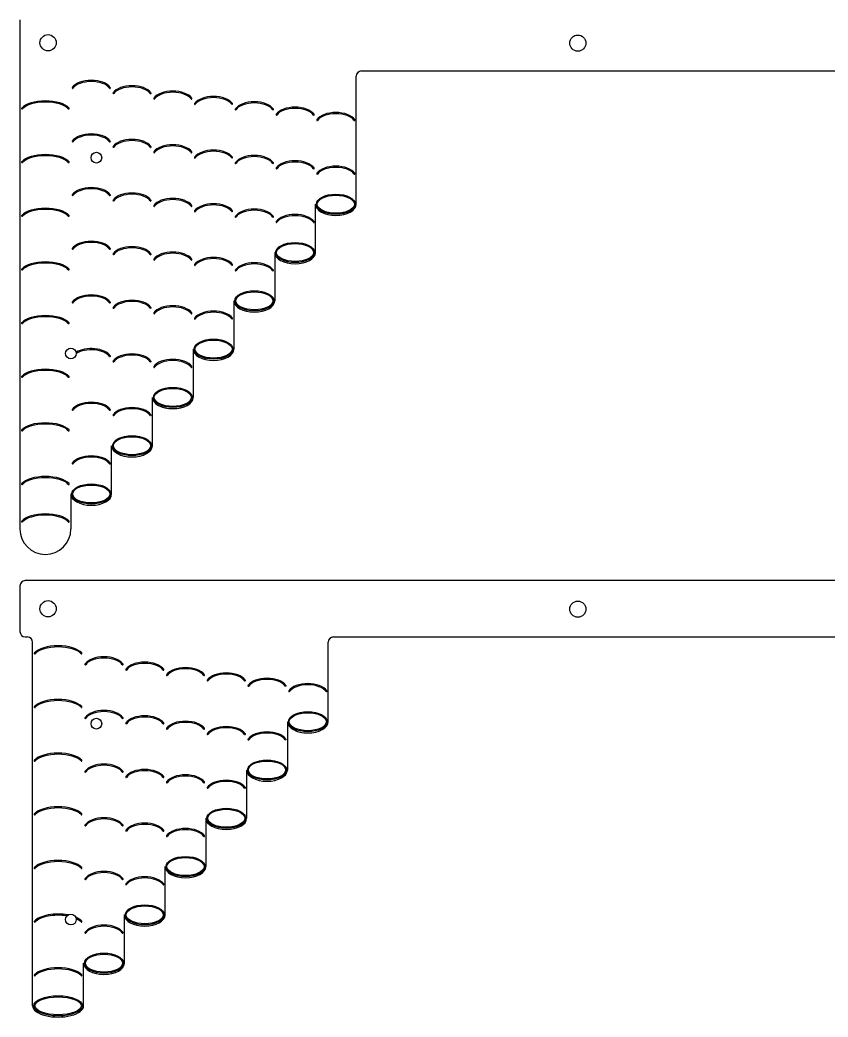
# Model space of a CAD drawing. Header units: millimetres. Extents: x -554 to 554, y -632 to 632.
# Drawn here: x -505.7 to -355.1, y -308.7 to -122.8 of the extents above; entities that cross this region are included whole.
import ezdxf

# ---------------------------------------------------------------- set-up
doc = ezdxf.new("R2010")
doc.units = ezdxf.units.MM
doc.layers.get('0').update_dxf_attribs({"lineweight": 25, "true_color": 0xffffff})
for name, color, linetype, lineweight, true_color in [('brass', 7, 'Continuous', 25, 0x000000), ('f1', 7, 'Continuous', 25, 0x000000), ('f2', 7, 'Continuous', 25, 0x000000)]:
    doc.layers.add(name, color=color, linetype=linetype, lineweight=lineweight, true_color=true_color)

msp = doc.modelspace()

# ---------------------------------------------------------------- linework, layer by layer
msp.add_line((-504.73, -237.83), (-504.36, -237.83))
for centre, radius in [((-500.48, -127.09), 1.51), ((-401.71, -127.16), 1.51), ((-491.48, -148.51), 1), ((-496.23, -185.01), 1), ((-500.48, -232.58), 1.51), ((-401.71, -232.65), 1.51), ((-491.48, -254), 1), ((-496.23, -290.5), 1)]:
    msp.add_circle(centre, radius)
for centre, start, end in [((-442.03, -133.34), 90, 180), ((-504.36, -238.83), 0, 90), ((-447.26, -238.83), 90, 180)]:
    msp.add_arc(centre, 1, start, end)
at = {"layer": 'brass'}
for p, q in [((-442.03, -132.34), (-263.62, -132.34)), ((-505.73, -228.33), (-505.73, -236.83)), ((-200.92, -227.33), (-504.73, -227.33)), ((-447.26, -237.83), (-258.4, -237.83))]:
    msp.add_line(p, q, dxfattribs=at)
for centre, start, end in [((-504.73, -228.33), 90, 180), ((-504.73, -236.83), 180, 270)]:
    msp.add_arc(centre, 1, start, end, dxfattribs=at)
at = {"layer": 'f1'}
for p, q in [((-505.73, -122.84), (-505.73, -217.69)), ((-443.03, -157.19), (-443.03, -133.34)), ((-450.63, -166.19), (-450.63, -157.19)), ((-458.23, -166.19), (-458.23, -175.19)), ((-465.83, -175.19), (-465.83, -184.19)), ((-473.43, -184.19), (-473.43, -193.19)), ((-481.03, -202.19), (-481.03, -193.19)), ((-488.63, -211.19), (-488.63, -202.19)), ((-496.23, -211.19), (-496.23, -217.69))]:
    msp.add_line(p, q, dxfattribs=at)
at = {"layer": 'f1', "color": 5, "true_color": 0x0000ff}
for centre, start, end in [((-505.32, -139.33), 135.4006, 321.3987), ((-496.63, -139.33), 218.6013, 44.5994), ((-505.32, -149.33), 135.4006, 321.3987), ((-496.63, -149.33), 218.6013, 44.5994), ((-505.32, -159.33), 135.4006, 321.3987), ((-496.63, -159.33), 218.6013, 44.5994), ((-505.32, -169.33), 135.4006, 321.3987), ((-496.63, -169.33), 218.6013, 44.5994), ((-505.32, -179.33), 135.4006, 321.3987), ((-496.63, -179.33), 218.6013, 44.5994), ((-505.32, -189.33), 135.4006, 321.3987), ((-496.63, -189.33), 218.6013, 44.5994), ((-505.32, -199.33), 135.4006, 321.3987), ((-496.63, -199.33), 218.6013, 44.5994), ((-505.32, -209.33), 135.4006, 321.3987), ((-496.63, -209.33), 218.6013, 44.5994), ((-505.32, -216.32), 135.4006, 321.3987), ((-496.63, -216.32), 218.6013, 44.5994)]:
    msp.add_arc(centre, 0.103, start, end, dxfattribs=at)
at = {"layer": 'f1'}
msp.add_arc((-500.98, -217.69), 4.75, 180, 360, dxfattribs=at)
at = {"layer": 'f1', "color": 5, "true_color": 0x0000ff}
for centre, major_axis, ratio, start_param, end_param in [((-495.9, -135.49), (0, 0.103), 0.8, 0.79239, 4.038669), ((-492.43, -136.19), (3.8, 0), 0.55122, 0.375247, 2.766345), ((-492.43, -136.19), (3.62, 0), 0.517205, 0.343264, 2.798328), ((-488.95, -135.49), (0, 0.103), 0.8, 2.244517, 5.490795), ((-484.83, -137.19), (3.8, 0), 0.55122, 0.375247, 2.766345), ((-484.83, -137.19), (3.62, 0), 0.517205, 0.343264, 2.798328), ((-488.3, -136.49), (0, 0.103), 0.8, 0.79239, 4.038669), ((-481.35, -136.49), (0, 0.103), 0.8, 2.244517, 5.490795), ((-480.7, -137.49), (0, 0.103), 0.8, 0.79239, 4.038669), ((-477.23, -138.19), (-3.8, 0), 0.55122, 3.51684, 5.907938), ((-477.23, -138.19), (-3.62, 0), 0.517205, 3.484857, 5.939921), ((-473.75, -137.49), (0, 0.103), 0.8, 2.244517, 5.490795), ((-469.63, -139.19), (3.8, 0), 0.55122, 0.375247, 2.766345), ((-469.63, -139.19), (3.62, 0), 0.517205, 0.343264, 2.798328), ((-500.98, -140.03), (4.75, 0), 0.440976, 0.375247, 2.766345), ((-500.98, -140.03), (4.53, 0), 0.413764, 0.343264, 2.798328), ((-473.1, -138.49), (0, 0.103), 0.8, 0.79239, 4.038669), ((-466.15, -138.49), (0, 0.103), 0.8, 2.244517, 5.490795), ((-462.03, -140.19), (3.8, 0), 0.55122, 0.375247, 2.766345), ((-462.03, -140.19), (3.62, 0), 0.517205, 0.343264, 2.798328), ((-454.43, -141.19), (3.8, 0), 0.55122, 0.375247, 2.766345), ((-454.43, -141.19), (3.62, 0), 0.517205, 0.343264, 2.798328), ((-465.5, -139.49), (0, 0.103), 0.8, 0.79239, 4.038669), ((-458.55, -139.49), (0, 0.103), 0.8, 2.244517, 5.490795), ((-457.9, -140.49), (0, 0.103), 0.8, 0.79239, 4.038669), ((-450.95, -140.49), (0, 0.103), 0.8, 2.244517, 5.490795), ((-446.83, -142.19), (3.8, 0), 0.55122, 0.375247, 2.766345), ((-446.83, -142.19), (3.62, 0), 0.517205, 0.343264, 2.798328), ((-450.3, -141.49), (0, 0.103), 0.8, 0.79239, 4.038669), ((-443.35, -141.49), (0, 0.103), 0.8, 2.244517, 5.490795), ((-492.43, -146.19), (3.8, 0), 0.55122, 0.375247, 2.766345), ((-492.43, -146.19), (3.62, 0), 0.517205, 0.343264, 2.798328), ((-495.9, -145.49), (0, 0.103), 0.8, 0.79239, 4.038669), ((-488.95, -145.49), (0, 0.103), 0.8, 2.244517, 5.490795), ((-488.3, -146.49), (0, 0.103), 0.8, 0.79239, 4.038669), ((-484.83, -147.19), (-3.8, 0), 0.55122, 3.51684, 5.907938), ((-484.83, -147.19), (-3.62, 0), 0.517205, 3.484857, 5.939921), ((-481.35, -146.49), (0, 0.103), 0.8, 2.244517, 5.490795), ((-477.23, -148.19), (3.8, 0), 0.55122, 0.375247, 2.766345), ((-477.23, -148.19), (3.62, 0), 0.517205, 0.343264, 2.798328), ((-500.98, -150.03), (4.75, 0), 0.440976, 0.375247, 2.766345), ((-500.98, -150.03), (4.53, 0), 0.413764, 0.343264, 2.798328), ((-480.7, -147.49), (0, 0.103), 0.8, 0.79239, 4.038669), ((-473.75, -147.49), (0, 0.103), 0.8, 2.244517, 5.490795), ((-473.1, -148.49), (0, 0.103), 0.8, 0.79239, 4.038669), ((-469.63, -149.19), (3.8, 0), 0.55122, 0.375247, 2.766345), ((-469.63, -149.19), (3.62, 0), 0.517205, 0.343264, 2.798328), ((-466.15, -148.49), (0, 0.103), 0.8, 2.244517, 5.490795), ((-462.03, -150.19), (3.8, 0), 0.55122, 0.375247, 2.766345), ((-462.03, -150.19), (3.62, 0), 0.517205, 0.343264, 2.798328), ((-465.5, -149.49), (0, 0.103), 0.8, 0.79239, 4.038669), ((-458.55, -149.49), (0, 0.103), 0.8, 2.244517, 5.490795), ((-457.9, -150.49), (0, 0.103), 0.8, 0.79239, 4.038669), ((-454.43, -151.19), (3.8, 0), 0.55122, 0.375247, 2.766345), ((-454.43, -151.19), (3.62, 0), 0.517205, 0.343264, 2.798328), ((-450.95, -150.49), (0, 0.103), 0.8, 2.244517, 5.490795), ((-446.83, -152.19), (3.8, 0), 0.55122, 0.375247, 2.766345), ((-446.83, -152.19), (3.62, 0), 0.517205, 0.343264, 2.798328), ((-450.3, -151.49), (0, 0.103), 0.8, 0.79239, 4.038669), ((-443.35, -151.49), (0, 0.103), 0.8, 2.244517, 5.490795), ((-492.43, -156.19), (-3.8, 0), 0.55122, 3.51684, 5.907938), ((-495.9, -155.49), (0, 0.103), 0.8, 0.79239, 4.038669), ((-492.43, -156.19), (-3.62, 0), 0.517205, 3.484857, 5.939921), ((-488.95, -155.49), (0, 0.103), 0.8, 2.244517, 5.490795), ((-484.83, -157.19), (3.8, 0), 0.55122, 0.375247, 2.766345), ((-484.83, -157.19), (3.62, 0), 0.517205, 0.343264, 2.798328), ((-477.23, -158.19), (3.8, 0), 0.55122, 0.375247, 2.766345), ((-500.98, -160.03), (4.75, 0), 0.440976, 0.375247, 2.766345), ((-488.3, -156.49), (0, 0.103), 0.8, 0.79239, 4.038669), ((-481.35, -156.49), (0, 0.103), 0.8, 2.244517, 5.490795), ((-480.7, -157.49), (0, 0.103), 0.8, 0.79239, 4.038669), ((-477.23, -158.19), (3.62, 0), 0.517205, 0.343264, 2.798328), ((-473.75, -157.49), (0, 0.103), 0.8, 2.244517, 5.490795), ((-469.63, -159.19), (3.8, 0), 0.55122, 0.375247, 2.766345), ((-469.63, -159.19), (3.62, 0), 0.517205, 0.343264, 2.798328), ((-500.98, -160.03), (4.53, 0), 0.413764, 0.343264, 2.798328), ((-473.1, -158.49), (0, 0.103), 0.8, 0.79239, 4.038669), ((-466.15, -158.49), (0, 0.103), 0.8, 2.244517, 5.490795), ((-465.5, -159.49), (0, 0.103), 0.8, 0.79239, 4.038669), ((-462.03, -160.19), (3.8, 0), 0.55122, 0.375247, 2.766345), ((-462.03, -160.19), (3.62, 0), 0.517205, 0.343264, 2.798328), ((-458.55, -159.49), (0, 0.103), 0.8, 2.244517, 5.490795), ((-454.43, -161.19), (3.8, 0), 0.55122, 0.375247, 2.766345), ((-454.43, -161.19), (3.62, 0), 0.517205, 0.343264, 2.798328), ((-457.9, -160.49), (0, 0.103), 0.8, 0.79239, 4.038669), ((-450.95, -160.49), (0, 0.103), 0.8, 2.244517, 5.490795), ((-492.43, -166.19), (3.8, 0), 0.55122, 0.375247, 2.766345), ((-492.43, -166.19), (3.62, 0), 0.517205, 0.343264, 2.798328), ((-484.83, -167.19), (3.8, 0), 0.55122, 0.375247, 2.766345), ((-484.83, -167.19), (3.62, 0), 0.517205, 0.343264, 2.798328), ((-495.9, -165.49), (0, 0.103), 0.8, 0.79239, 4.038669), ((-488.95, -165.49), (0, 0.103), 0.8, 2.244517, 5.490795), ((-488.3, -166.49), (0, 0.103), 0.8, 0.79239, 4.038669), ((-481.35, -166.49), (0, 0.103), 0.8, 2.244517, 5.490795), ((-477.23, -168.19), (3.8, 0), 0.55122, 0.375247, 2.766345), ((-477.23, -168.19), (3.62, 0), 0.517205, 0.343264, 2.798328), ((-469.63, -169.19), (3.8, 0), 0.55122, 0.375247, 2.766345), ((-500.98, -170.03), (4.75, 0), 0.440976, 0.375247, 2.766345), ((-500.98, -170.03), (4.53, 0), 0.413764, 0.343264, 2.798328), ((-480.7, -167.49), (0, 0.103), 0.8, 0.79239, 4.038669), ((-473.75, -167.49), (0, 0.103), 0.8, 2.244517, 5.490795), ((-473.1, -168.49), (0, 0.103), 0.8, 0.79239, 4.038669), ((-469.63, -169.19), (3.62, 0), 0.517205, 0.343264, 2.798328), ((-466.15, -168.49), (0, 0.103), 0.8, 2.244517, 5.490795), ((-462.03, -170.19), (3.8, 0), 0.55122, 0.375247, 2.766345), ((-462.03, -170.19), (3.62, 0), 0.517205, 0.343264, 2.798328), ((-465.5, -169.49), (0, 0.103), 0.8, 0.79239, 4.038669), ((-458.55, -169.49), (0, 0.103), 0.8, 2.244517, 5.490795), ((-492.43, -176.19), (3.8, 0), 0.55122, 0.375247, 2.766345), ((-492.43, -176.19), (3.62, 0), 0.517205, 0.343264, 2.798328), ((-495.9, -175.49), (0, 0.103), 0.8, 0.79239, 4.038669), ((-488.95, -175.49), (0, 0.103), 0.8, 2.244517, 5.490795), ((-488.3, -176.49), (0, 0.103), 0.8, 0.79239, 4.038669), ((-484.83, -177.19), (3.8, 0), 0.55122, 0.375247, 2.766345), ((-484.83, -177.19), (3.62, 0), 0.517205, 0.343264, 2.798328), ((-481.35, -176.49), (0, 0.103), 0.8, 2.244517, 5.490795), ((-477.23, -178.19), (3.8, 0), 0.55122, 0.375247, 2.766345), ((-477.23, -178.19), (3.62, 0), 0.517205, 0.343264, 2.798328), ((-500.98, -180.03), (4.75, 0), 0.440976, 0.375247, 2.766345), ((-500.98, -180.03), (4.53, 0), 0.413764, 0.343264, 2.798328), ((-480.7, -177.49), (0, 0.103), 0.8, 0.79239, 4.038669), ((-473.75, -177.49), (0, 0.103), 0.8, 2.244517, 5.490795), ((-469.63, -179.19), (3.8, 0), 0.55122, 0.375247, 2.766345), ((-469.63, -179.19), (3.62, 0), 0.517205, 0.343264, 2.798328), ((-473.1, -178.49), (0, 0.103), 0.8, 0.79239, 4.038669), ((-466.15, -178.49), (0, 0.103), 0.8, 2.244517, 5.490795), ((-492.43, -186.19), (3.8, 0), 0.55122, 0.375247, 2.409598), ((-492.43, -186.19), (3.62, 0), 0.517205, 0.343264, 2.454091), ((-488.95, -185.49), (0, 0.103), 0.8, 2.244517, 5.490795), ((-484.83, -187.19), (3.8, 0), 0.55122, 0.375247, 2.766345), ((-484.83, -187.19), (3.62, 0), 0.517205, 0.343264, 2.798328), ((-488.3, -186.49), (0, 0.103), 0.8, 0.79239, 4.038669), ((-481.35, -186.49), (0, 0.103), 0.8, 2.244517, 5.490795), ((-480.7, -187.49), (0, 0.103), 0.8, 0.79239, 4.038669), ((-477.23, -188.19), (3.8, 0), 0.55122, 0.375247, 2.766345), ((-477.23, -188.19), (3.62, 0), 0.517205, 0.343264, 2.798328), ((-473.75, -187.49), (0, 0.103), 0.8, 2.244517, 5.490795), ((-500.98, -190.03), (4.75, 0), 0.440976, 0.375247, 2.766345), ((-500.98, -190.03), (4.53, 0), 0.413764, 0.343264, 2.798328), ((-492.43, -196.19), (3.8, 0), 0.55122, 0.375247, 2.766345), ((-492.43, -196.19), (3.62, 0), 0.517205, 0.343264, 2.798328), ((-484.83, -197.19), (3.8, 0), 0.55122, 0.375247, 2.766345), ((-495.9, -195.49), (0, 0.103), 0.8, 0.79239, 4.038669), ((-488.95, -195.49), (0, 0.103), 0.8, 2.244517, 5.490795), ((-488.3, -196.49), (0, 0.103), 0.8, 0.79239, 4.038669), ((-484.83, -197.19), (3.62, 0), 0.517205, 0.343264, 2.798328), ((-481.35, -196.49), (0, 0.103), 0.8, 2.244517, 5.490795), ((-500.98, -200.03), (4.75, 0), 0.440976, 0.375247, 2.766345), ((-500.98, -200.03), (4.53, 0), 0.413764, 0.343264, 2.798328), ((-492.43, -206.19), (3.8, 0), 0.55122, 0.375247, 2.766345), ((-492.43, -206.19), (3.62, 0), 0.517205, 0.343264, 2.798328), ((-495.9, -205.49), (0, 0.103), 0.8, 0.79239, 4.038669), ((-488.95, -205.49), (0, 0.103), 0.8, 2.244517, 5.490795), ((-500.98, -210.03), (4.75, 0), 0.440976, 0.375247, 2.766345), ((-500.98, -210.03), (4.53, 0), 0.413764, 0.343264, 2.798328), ((-500.98, -217.01), (4.75, 0), 0.440976, 0.375247, 2.766345), ((-500.98, -217.01), (4.53, 0), 0.413764, 0.343264, 2.798328)]:
    msp.add_ellipse(centre, major_axis=major_axis, ratio=ratio, start_param=start_param, end_param=end_param, dxfattribs=at)
for centre, major_axis, ratio in [((-446.83, -157.19), (3.62, 0), 0.517205), ((-446.83, -157.19), (-3.46, 0), 0.483354), ((-454.43, -166.19), (3.62, 0), 0.517205), ((-454.43, -166.19), (-3.46, 0), 0.483354), ((-462.03, -175.19), (3.62, 0), 0.517205), ((-462.03, -175.19), (-3.46, 0), 0.483354), ((-469.63, -184.19), (3.62, 0), 0.517205), ((-469.63, -184.19), (-3.46, 0), 0.483354), ((-477.23, -193.19), (3.62, 0), 0.517205), ((-477.23, -193.19), (-3.46, 0), 0.483354), ((-484.83, -202.19), (3.62, 0), 0.517205), ((-484.83, -202.19), (-3.46, 0), 0.483354), ((-492.43, -211.19), (3.62, 0), 0.517205), ((-492.43, -211.19), (-3.46, 0), 0.483354)]:
    msp.add_ellipse(centre, major_axis=major_axis, ratio=ratio, dxfattribs=at)
at = {"layer": 'f1'}
for centre in [(-446.83, -157.19), (-454.43, -166.19), (-462.03, -175.19), (-469.63, -184.19), (-477.23, -193.19), (-484.83, -202.19), (-492.43, -211.19)]:
    msp.add_ellipse(centre, major_axis=(3.8, 0), ratio=0.55122, start_param=3.141593, end_param=0, dxfattribs=at)
at = {"layer": 'f2'}
for p, q in [((-503.36, -306.58), (-503.36, -238.83)), ((-448.26, -253.63), (-448.26, -238.83)), ((-455.86, -253.63), (-455.86, -262.63)), ((-463.46, -262.63), (-463.46, -271.63)), ((-471.06, -271.63), (-471.06, -280.63)), ((-478.66, -289.63), (-478.66, -280.63)), ((-486.26, -298.63), (-486.26, -289.63)), ((-493.86, -306.58), (-493.86, -298.63))]:
    msp.add_line(p, q, dxfattribs=at)
at = {"layer": 'f2', "color": 5, "true_color": 0x0000ff}
for centre, start, end in [((-502.95, -240.88), 135.4006, 321.3987), ((-494.26, -240.88), 218.6013, 44.5994), ((-502.95, -250.88), 135.4006, 321.3987), ((-494.26, -250.88), 218.6013, 44.5994), ((-502.95, -260.88), 135.4006, 321.3987), ((-494.26, -260.88), 218.6013, 44.5994), ((-502.95, -270.88), 135.4006, 321.3987), ((-494.26, -270.88), 218.6013, 44.5994), ((-502.95, -280.88), 135.4006, 321.3987), ((-494.26, -280.88), 218.6013, 44.5994), ((-502.95, -290.88), 135.4006, 321.3987), ((-494.26, -290.88), 218.6013, 44.5994), ((-502.95, -300.88), 135.4006, 321.3987), ((-494.26, -300.88), 218.6013, 44.5994)]:
    msp.add_arc(centre, 0.103, start, end, dxfattribs=at)
for centre, major_axis, ratio, start_param, end_param in [((-498.61, -241.58), (-4.75, 0), 0.440976, 3.51684, 5.907938), ((-498.61, -241.58), (-4.53, 0), 0.413764, 3.484857, 5.939921), ((-490.06, -243.63), (-3.8, 0), 0.55122, 3.51684, 5.907938), ((-493.53, -242.93), (0, 0.103), 0.8, 0.79239, 4.038669), ((-490.06, -243.63), (-3.62, 0), 0.517205, 3.484857, 5.939921), ((-486.58, -242.93), (0, 0.103), 0.8, 2.244517, 5.490795), ((-482.46, -244.63), (3.8, 0), 0.55122, 0.375247, 2.766345), ((-482.46, -244.63), (3.62, 0), 0.517205, 0.343264, 2.798328), ((-485.93, -243.93), (0, 0.103), 0.8, 0.79239, 4.038669), ((-478.98, -243.93), (0, 0.103), 0.8, 2.244517, 5.490795), ((-478.33, -244.93), (0, 0.103), 0.8, 0.79239, 4.038669), ((-474.86, -245.63), (3.8, 0), 0.55122, 0.375247, 2.766345), ((-474.86, -245.63), (3.62, 0), 0.517205, 0.343264, 2.798328), ((-471.38, -244.93), (0, 0.103), 0.8, 2.244517, 5.490795), ((-467.26, -246.63), (3.8, 0), 0.55122, 0.375247, 2.766345), ((-467.26, -246.63), (3.62, 0), 0.517205, 0.343264, 2.798328), ((-470.73, -245.93), (0, 0.103), 0.8, 0.79239, 4.038669), ((-463.78, -245.93), (0, 0.103), 0.8, 2.244517, 5.490795), ((-463.13, -246.93), (0, 0.103), 0.8, 0.79239, 4.038669), ((-459.66, -247.63), (3.8, 0), 0.55122, 0.375247, 2.766345), ((-459.66, -247.63), (3.62, 0), 0.517205, 0.343264, 2.798328), ((-456.18, -246.93), (0, 0.103), 0.8, 2.244517, 5.490795), ((-452.06, -248.63), (3.8, 0), 0.55122, 0.375247, 2.766345), ((-452.06, -248.63), (3.62, 0), 0.517205, 0.343264, 2.798328), ((-455.53, -247.93), (0, 0.103), 0.8, 0.79239, 4.038669), ((-448.58, -247.93), (0, 0.103), 0.8, 2.244517, 5.490795), ((-498.61, -251.58), (-4.75, 0), 0.440976, 3.51684, 5.907938), ((-498.61, -251.58), (-4.53, 0), 0.413764, 3.484857, 5.939921), ((-490.06, -253.63), (3.8, 0), 0.55122, 0.375247, 2.766345), ((-490.06, -253.63), (3.62, 0), 0.517205, 0.343264, 2.798328), ((-482.46, -254.63), (3.8, 0), 0.55122, 0.375247, 2.766345), ((-493.53, -252.93), (0, 0.103), 0.8, 0.79239, 4.038669), ((-486.58, -252.93), (0, 0.103), 0.8, 2.244517, 5.490795), ((-485.93, -253.93), (0, 0.103), 0.8, 0.79239, 4.038669), ((-482.46, -254.63), (3.62, 0), 0.517205, 0.343264, 2.798328), ((-478.98, -253.93), (0, 0.103), 0.8, 2.244517, 5.490795), ((-474.86, -255.63), (3.8, 0), 0.55122, 0.375247, 2.766345), ((-474.86, -255.63), (3.62, 0), 0.517205, 0.343264, 2.798328), ((-467.26, -256.63), (3.8, 0), 0.55122, 0.375247, 2.766345), ((-478.33, -254.93), (0, 0.103), 0.8, 0.79239, 4.038669), ((-471.38, -254.93), (0, 0.103), 0.8, 2.244517, 5.490795), ((-470.73, -255.93), (0, 0.103), 0.8, 0.79239, 4.038669), ((-467.26, -256.63), (3.62, 0), 0.517205, 0.343264, 2.798328), ((-463.78, -255.93), (0, 0.103), 0.8, 2.244517, 5.490795), ((-459.66, -257.63), (3.8, 0), 0.55122, 0.375247, 2.766345), ((-459.66, -257.63), (3.62, 0), 0.517205, 0.343264, 2.798328), ((-463.13, -256.93), (0, 0.103), 0.8, 0.79239, 4.038669), ((-456.18, -256.93), (0, 0.103), 0.8, 2.244517, 5.490795), ((-498.61, -261.58), (-4.75, 0), 0.440976, 3.51684, 5.907938), ((-498.61, -261.58), (-4.53, 0), 0.413764, 3.484857, 5.939921), ((-490.06, -263.63), (3.8, 0), 0.55122, 0.375247, 2.766345), ((-490.06, -263.63), (3.62, 0), 0.517205, 0.343264, 2.798328), ((-493.53, -262.93), (0, 0.103), 0.8, 0.79239, 4.038669), ((-486.58, -262.93), (0, 0.103), 0.8, 2.244517, 5.490795), ((-485.93, -263.93), (0, 0.103), 0.8, 0.79239, 4.038669), ((-482.46, -264.63), (3.8, 0), 0.55122, 0.375247, 2.766345), ((-482.46, -264.63), (3.62, 0), 0.517205, 0.343264, 2.798328), ((-478.98, -263.93), (0, 0.103), 0.8, 2.244517, 5.490795), ((-474.86, -265.63), (3.8, 0), 0.55122, 0.375247, 2.766345), ((-474.86, -265.63), (3.62, 0), 0.517205, 0.343264, 2.798328), ((-478.33, -264.93), (0, 0.103), 0.8, 0.79239, 4.038669), ((-471.38, -264.93), (0, 0.103), 0.8, 2.244517, 5.490795), ((-467.26, -266.63), (3.8, 0), 0.55122, 0.375247, 2.766345), ((-467.26, -266.63), (3.62, 0), 0.517205, 0.343264, 2.798328), ((-470.73, -265.93), (0, 0.103), 0.8, 0.79239, 4.038669), ((-463.78, -265.93), (0, 0.103), 0.8, 2.244517, 5.490795), ((-498.61, -271.58), (-4.75, 0), 0.440976, 3.51684, 5.907938), ((-498.61, -271.58), (-4.53, 0), 0.413764, 3.484857, 5.939921), ((-493.53, -272.93), (0, 0.103), 0.8, 0.79239, 4.038669), ((-490.06, -273.63), (3.8, 0), 0.55122, 0.375247, 2.766345), ((-490.06, -273.63), (3.62, 0), 0.517205, 0.343264, 2.798328), ((-486.58, -272.93), (0, 0.103), 0.8, 2.244517, 5.490795), ((-482.46, -274.63), (3.8, 0), 0.55122, 0.375247, 2.766345), ((-482.46, -274.63), (3.62, 0), 0.517205, 0.343264, 2.798328), ((-485.93, -273.93), (0, 0.103), 0.8, 0.79239, 4.038669), ((-478.98, -273.93), (0, 0.103), 0.8, 2.244517, 5.490795), ((-478.33, -274.93), (0, 0.103), 0.8, 0.79239, 4.038669), ((-474.86, -275.63), (3.8, 0), 0.55122, 0.375247, 2.766345), ((-474.86, -275.63), (3.62, 0), 0.517205, 0.343264, 2.798328), ((-471.38, -274.93), (0, 0.103), 0.8, 2.244517, 5.490795), ((-498.61, -281.58), (-4.75, 0), 0.440976, 3.51684, 5.907938), ((-498.61, -281.58), (-4.53, 0), 0.413764, 3.484857, 5.939921), ((-490.06, -283.63), (3.8, 0), 0.55122, 0.375247, 2.766345), ((-490.06, -283.63), (3.62, 0), 0.517205, 0.343264, 2.798328), ((-493.53, -282.93), (0, 0.103), 0.8, 0.79239, 4.038669), ((-486.58, -282.93), (0, 0.103), 0.8, 2.244517, 5.490795), ((-485.93, -283.93), (0, 0.103), 0.8, 0.79239, 4.038669), ((-482.46, -284.63), (3.8, 0), 0.55122, 0.375247, 2.766345), ((-482.46, -284.63), (3.62, 0), 0.517205, 0.343264, 2.798328), ((-478.98, -283.93), (0, 0.103), 0.8, 2.244517, 5.490795), ((-498.61, -291.58), (-4.75, 0), 0.440976, 4.312193, 5.907938), ((-498.61, -291.58), (-4.53, 0), 0.413764, 4.343577, 5.939921), ((-498.61, -291.58), (-4.75, 0), 0.440976, 3.51684, 3.952413), ((-498.61, -291.58), (-4.53, 0), 0.413764, 3.484857, 3.87718), ((-490.06, -293.63), (3.8, 0), 0.55122, 0.375247, 2.766345), ((-490.06, -293.63), (3.62, 0), 0.517205, 0.343264, 2.798328), ((-493.53, -292.93), (0, 0.103), 0.8, 0.79239, 4.038669), ((-486.58, -292.93), (0, 0.103), 0.8, 2.244517, 5.490795), ((-498.61, -301.58), (-4.75, 0), 0.440976, 3.51684, 5.907938), ((-498.61, -301.58), (-4.53, 0), 0.413764, 3.484857, 5.939921)]:
    msp.add_ellipse(centre, major_axis=major_axis, ratio=ratio, start_param=start_param, end_param=end_param, dxfattribs=at)
for centre, major_axis, ratio in [((-452.06, -253.63), (3.62, 0), 0.517205), ((-452.06, -253.63), (-3.46, 0), 0.483354), ((-459.66, -262.63), (3.62, 0), 0.517205), ((-459.66, -262.63), (-3.46, 0), 0.483354), ((-467.26, -271.63), (3.62, 0), 0.517205), ((-467.26, -271.63), (-3.46, 0), 0.483354), ((-474.86, -280.63), (3.62, 0), 0.517205), ((-474.86, -280.63), (-3.46, 0), 0.483354), ((-482.46, -289.63), (3.62, 0), 0.517205), ((-482.46, -289.63), (-3.46, 0), 0.483354), ((-490.06, -298.63), (3.62, 0), 0.517205), ((-490.06, -298.63), (-3.46, 0), 0.483354), ((-498.61, -306.58), (-4.53, 0), 0.413764), ((-498.61, -306.58), (-4.33, 0), 0.386683)]:
    msp.add_ellipse(centre, major_axis=major_axis, ratio=ratio, dxfattribs=at)
at = {"layer": 'f2'}
for centre, major_axis, ratio, start_param, end_param in [((-452.06, -253.63), (3.8, 0), 0.55122, 3.141593, 0), ((-459.66, -262.63), (3.8, 0), 0.55122, 3.141593, 0), ((-467.26, -271.63), (3.8, 0), 0.55122, 3.141593, 0), ((-474.86, -280.63), (3.8, 0), 0.55122, 3.141593, 0), ((-482.46, -289.63), (3.8, 0), 0.55122, 3.141593, 0), ((-490.06, -298.63), (3.8, 0), 0.55122, 3.141593, 0), ((-498.61, -306.58), (-4.75, 0), 0.440976, 0, 3.141593)]:
    msp.add_ellipse(centre, major_axis=major_axis, ratio=ratio, start_param=start_param, end_param=end_param, dxfattribs=at)

doc.saveas('drawing.dxf')
